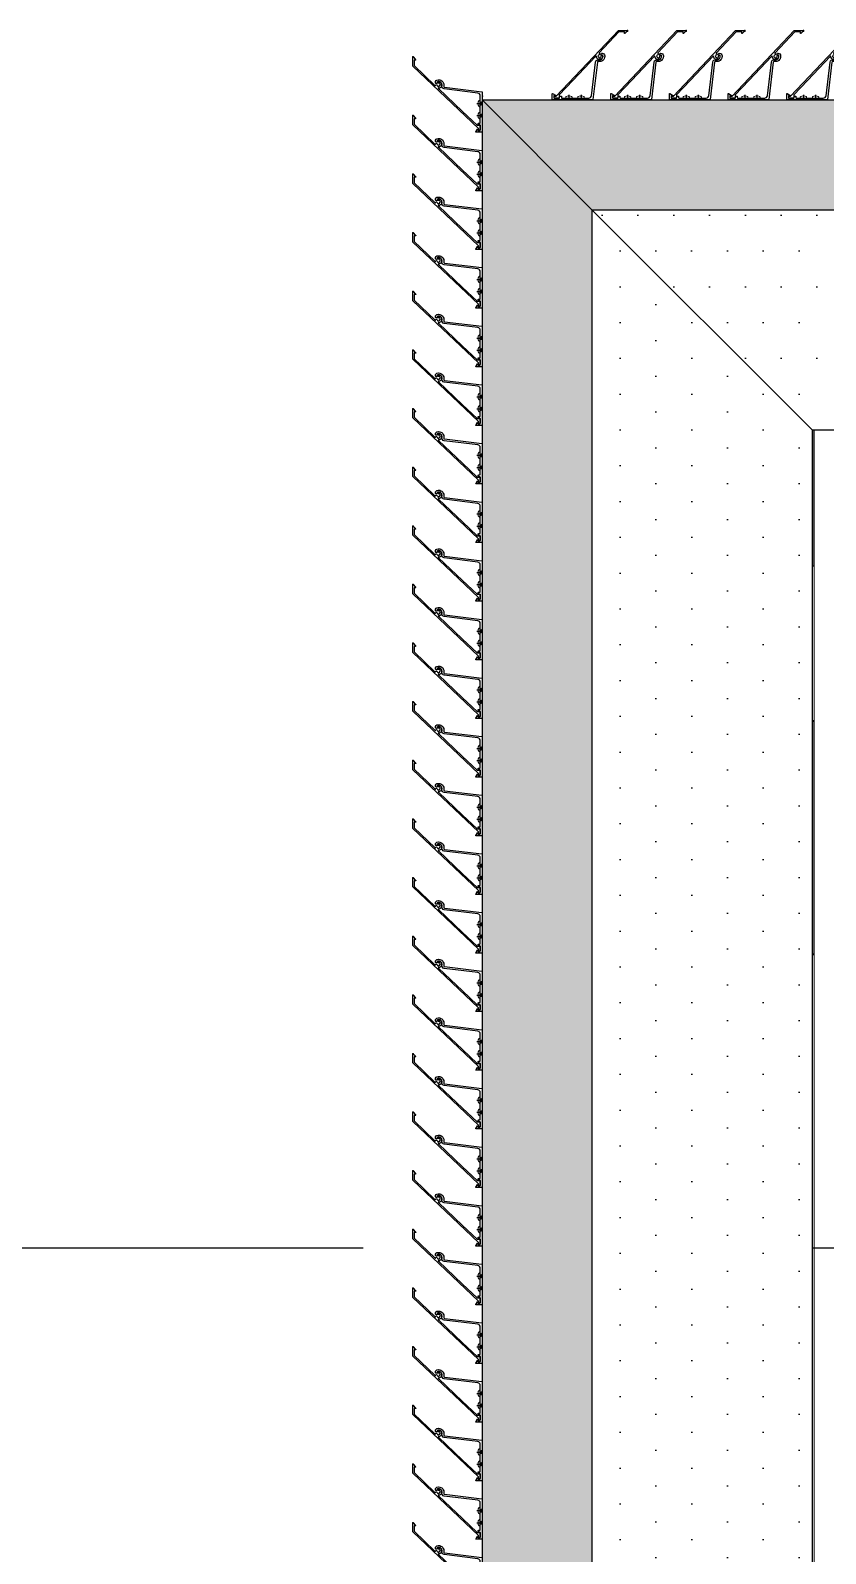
# Model space of a CAD drawing. Header units: millimetres. Extents: x 652937 to 1670132, y 1473552 to 2851037.
# Drawn here: x 695624 to 696505, y 1492314 to 1494003 of the extents above; entities that cross this region are included whole.
import ezdxf
from ezdxf.enums import TextEntityAlignment as Align

# ---------------------------------------------------------------- set-up
doc = ezdxf.new("R2010")
doc.units = ezdxf.units.MM
doc.set_wipeout_variables(frame=1)
for name, pattern in [('CENTER', [50.8, 31.75, -6.35, 6.35, -6.35]), ('HIDDEN', [0.375, 0.25, -0.125]), ('TA_GL_005.00000', [13.75, 5, -1.25, 1.25, -1.25, 5]), ('XKITLINE00', [0]), ('XKITLINE02', [4, 2, -2])]:
    doc.linetypes.add(name, pattern=pattern)
for name, color, linetype in [('000 - 0_SYM_DWG_GRID-BUBBLE_MAIN_COLOR_1', 7, 'Continuous'), ('000 - 0_SYM_DWG_GRIDLINE_MAIN_COLOR_251', 7, 'Continuous'), ('000 - CONCRETE_COL_HATCH_', 7, 'Continuous'), ('000 - CONCRETE_COL_MAIN_COLOR_1', 7, 'Continuous'), ('000 - CONCRETE_COL_WIPEOUT_', 7, 'Continuous'), ('000 - STRUCTURE_STEEL_ACCESORIES_SUB_COLOR_3', 7, 'Continuous'), ('010 - ASPG_ACCESSORIES_CUT_COLOR_1', 7, 'Continuous'), ('010 - ASPG_ACCESSORIES_HATCH_', 7, 'Continuous'), ('010 - ASPG_ACCESSORIES_MAIN_COLOR_1', 7, 'Continuous'), ('010 - ASPG_ACCESSORIES_SUB_COLOR_1', 7, 'Continuous'), ('010 - ASPG_EXTR_MAIN_COLOR_2', 7, 'Continuous'), ('010 - ASPG_FASTERN_HIDDEN_', 7, 'Continuous'), ('010 - ASPG_FASTERN_MAIN_COLOR_1', 7, 'Continuous'), ('010 - ASPG_FASTERN_SUB_COLOR_2', 7, 'Continuous'), ('010 - ASPG_FLASHING_HATCH_', 7, 'Continuous'), ('010 - ASPG_FLASHING_MAIN_COLOR_2', 7, 'Continuous'), ('010 - ASPG_FLASHING_MAIN_COLOR_4', 7, 'Continuous'), ('010 - ASPG_FLASHING_WIPEOUT_', 7, 'Continuous'), ('010 - ASPG_FLASING_WIPEOUT_', 7, 'Continuous'), ('010 - ASPG_FRAMING_CUT_COLOR_4', 7, 'Continuous'), ('010 - ASPG_FRAMING_HATCH_', 7, 'Continuous'), ('010 - ASPG_FRAMING_MAIN_COLOR_2', 7, 'Continuous'), ('010 - ASPG_FRAMING_SUB_COLOR_2', 7, 'Continuous'), ('010 - ASPG_FRAMING_WIPEOUT_', 7, 'Continuous'), ('BOLT & SCREW', 7, 'Continuous'), ('Center Line', 7, 'CENTER'), ('tube-stopper', 7, 'Continuous')]:
    doc.layers.add(name, color=color, linetype=linetype)
for name, color, linetype, plot in [('000 - STRUCTURE_STEEL_ACCESORIES_DEF_SUB', 7, 'Continuous', False), ('010 - ASPG_ACCESSORIES_DEF_SUB', 7, 'Continuous', False), ('010 - ASPG_EXTR_DEF_SUB', 7, 'Continuous', False)]:
    doc.layers.add(name, color=color, linetype=linetype, plot=plot)
for name, color, linetype, lineweight in [('12-GRID', 7, 'CENTER', 13), ('A-230-M_FLOOR', 7, 'Continuous', 25), ('A-WALL', 7, 'Continuous', 25), ('Bolt', 7, 'Continuous', 0), ('Part', 7, 'Continuous', 0), ('S-230-A-FLOOR', 7, 'Continuous', 9), ('SCREW', 7, 'Continuous', 5)]:
    doc.layers.add(name, color=color, linetype=linetype, lineweight=lineweight)
doc.styles.add('Arial', font='arial.ttf')
doc.styles.add('TA', font='', dxfattribs={"height": 4.5})
doc.styles.get('TA').set_extended_font_data('Cordia New')
pattern_1 = [(0, (0, 0), (3.96875, 7.9375), [0, -7.9375])]
pattern_2 = [(0, (0, 0), (19.84375, 39.6875), [0, -39.6875])]

# ---------------------------------------------------------------- blocks, each defined once
blk = doc.blocks.new('opening')
at = {"layer": 'A-230-M_FLOOR', "color": 7, "linetype": 'HIDDEN', "ltscale": 30}
blk.add_line((6.9598, 1.6996), (23.2147, 13.7349), dxfattribs=at)
blk = doc.blocks.new('3')
at = {"layer": 'Bolt', "color": 7, "linetype": 'XKITLINE00', "lineweight": 0}
for p, q in [((-113.2067, 63.1652), (-113.1601, 63.1652)), ((-113.2067, 63.1652), (-113.1601, 63.1652)), ((-113.1367, 63.2352), (-113.1367, 63.1886)), ((-113.1367, 63.2352), (-113.1367, 63.1886)), ((-113.0667, 63.1652), (-113.1133, 63.1652)), ((-113.0667, 63.1652), (-113.1133, 63.1652)), ((-112.9067, 63.1652), (-112.8601, 63.1652)), ((-112.9067, 63.1652), (-112.8601, 63.1652)), ((-112.8367, 63.2352), (-112.8367, 63.1886)), ((-112.8367, 63.2352), (-112.8367, 63.1886)), ((-112.7667, 63.1652), (-112.8133, 63.1652)), ((-112.7667, 63.1652), (-112.8133, 63.1652)), ((-113.1367, 63.0952), (-113.1367, 63.1418)), ((-113.1367, 63.0952), (-113.1367, 63.1418)), ((-112.8367, 63.0952), (-112.8367, 63.1418)), ((-112.8367, 63.0952), (-112.8367, 63.1418)), ((-113.3867, 62.6922), (-113.3867, 62.6456)), ((-112.5867, 62.6922), (-112.5867, 62.6456)), ((-113.4567, 62.6222), (-113.4101, 62.6222)), ((-113.3867, 62.5522), (-113.3867, 62.5988)), ((-113.3167, 62.6222), (-113.3633, 62.6222)), ((-112.6567, 62.6222), (-112.6101, 62.6222)), ((-112.5867, 62.5522), (-112.5867, 62.5988)), ((-112.5167, 62.6222), (-112.5633, 62.6222))]:
    blk.add_line(p, q, dxfattribs=at)
at = {"layer": 'Bolt', "color": 7, "linetype": 'XKITLINE02', "lineweight": 0}
for p, q in [((-113.0017, 62.7197), (-113.0267, 62.7197)), ((-112.9717, 62.6572), (-113.0017, 62.6572)), ((-112.9321, 62.6222), (-113.1467, 62.6222)), ((-112.9717, 62.5872), (-113.0017, 62.5872)), ((-113.0017, 62.5247), (-113.0267, 62.5247))]:
    blk.add_line(p, q, dxfattribs=at)
at = {"layer": 'Part', "color": 7, "linetype": 'HIDDEN', "lineweight": 0, "ltscale": 5}
for p, q in [((-111.6117, 63.4523), (-124.6663, 63.4531)), ((-111.6117, 62.9073), (-124.6663, 62.9081))]:
    blk.add_line(p, q, dxfattribs=at)
at = {"layer": 'Part', "color": 7, "linetype": 'XKITLINE02', "lineweight": 0}
for p, q in [((-113.0017, 63.4652), (-113.0017, 62.8972)), ((-113.0017, 62.8972), (-113.0017, 63.4652)), ((-112.9717, 63.4652), (-112.9717, 62.8972)), ((-112.9717, 62.8972), (-112.9717, 63.4652)), ((-113.0017, 63.0152), (-112.9717, 63.0152)), ((-113.0017, 62.7722), (-113.0017, 62.4722))]:
    blk.add_line(p, q, dxfattribs=at)
at = {"layer": 'Part', "color": 7, "lineweight": 0}
for p, q in [((-113.6367, 62.9972), (-113.5367, 62.8972)), ((-112.4367, 62.8972), (-112.3367, 62.9972)), ((-113.0267, 62.7722), (-113.0267, 62.4722)), ((-113.5367, 62.3472), (-113.6367, 62.2472)), ((-112.3367, 62.2472), (-112.4367, 62.3472))]:
    blk.add_line(p, q, dxfattribs=at)
for points in [[(-124.6663, 62.8681), (-111.6117, 62.8673), (-111.6117, 63.4923), (-124.6663, 63.4931)], [(-112.4367, 62.8972), (-113.5367, 62.8972), (-113.5367, 62.3472), (-112.4367, 62.3472)], [(-113.2367, 62.4122), (-113.0017, 62.4122), (-113.0017, 62.8322), (-113.2367, 62.8322), (-113.2367, 62.8722), (-112.7367, 62.8722), (-112.7367, 62.8322), (-112.9717, 62.8322), (-112.9717, 62.4122), (-112.7367, 62.4122), (-112.7367, 62.3722), (-113.2367, 62.3722)]]:
    blk.add_lwpolyline(points, close=True, dxfattribs=at)
at = {"layer": 'Part', "color": 7, "linetype": 'XKITLINE02', "lineweight": 0}
blk.add_lwpolyline([(-112.7367, 62.8972), (-112.7367, 63.4652), (-113.2367, 63.4652), (-113.2367, 62.8972)], dxfattribs=at)
at = {"layer": 'Part', "color": 7, "lineweight": 0}
for points in [[(-113.2367, 62.9972), (-113.6367, 62.9972), (-113.6367, 62.2472), (-112.3367, 62.2472), (-112.3367, 62.9972), (-112.7367, 62.9972)], [(-113.0017, 62.4722), (-113.3017, 62.4722), (-113.3017, 62.7722), (-113.0017, 62.7722)]]:
    blk.add_lwpolyline(points, dxfattribs=at)
at = {"layer": 'Part', "color": 7, "linetype": 'HIDDEN', "lineweight": 0}
blk.add_lwpolyline([(-112.7367, 62.9972), (-113.2367, 62.9972)], dxfattribs=at)
blk = doc.blocks.new('*U9153')
at = {"layer": '000 - 0_SYM_DWG_GRIDLINE_MAIN_COLOR_251', "color": 7, "linetype": 'ByBlock', "ltscale": 5}
blk.add_line((30, 0), (-526.696, 0), dxfattribs=at)
at = {"layer": '000 - 0_SYM_DWG_GRIDLINE_MAIN_COLOR_251', "color": 7}
blk.add_point((0, 0), dxfattribs=at)
at = {"color": 7, "style": 'TA', "flags": 1}
blk.add_attdef('LOCATION', (6, -6), '', height=4.5, rotation=270, dxfattribs=at)
at = {"layer": '000 - 0_SYM_DWG_GRID-BUBBLE_MAIN_COLOR_1', "color": 7, "style": 'Arial'}
blk.add_attdef('GRID-HEAD', text='', height=4, rotation=270, dxfattribs=at).set_placement((98.128, 0), align=Align.MIDDLE_CENTER)
blk = doc.blocks.new('W-1-PP18-ST_ENT3_REV02_20260413-040446_PP18_ENT_3_Y_DIMS')
at = {"layer": '000 - 0_SYM_DWG_GRIDLINE_MAIN_COLOR_251', "color": 7, "linetype": 'TA_GL_005.00000', "xscale": 50.00000000000004, "yscale": 50.00000000000004, "zscale": 50.00000000000004, "rotation": 180}
blk.add_blockref('*U9153', (-4084.8, 0), dxfattribs=at)
blk = doc.blocks.new('*U8330')
at = {"color": 7}
blk.add_wipeout([(125, 200), (125, -200), (-125, -200), (-125, 200)], dxfattribs=at).dxf.layer = '000 - CONCRETE_COL_WIPEOUT_'
at = {"layer": '000 - CONCRETE_COL_HATCH_'}
h = blk.add_hatch(dxfattribs=at)
h.set_pattern_fill('AR-CONC', scale=0.05, style=0)
h.paths.add_polyline_path([(-125, -200), (-125, 200), (125, 200), (125, -200)])
at = {"layer": '000 - CONCRETE_COL_MAIN_COLOR_1', "color": 7}
blk.add_lwpolyline([(-125, -200), (-125, 200), (125, 200), (125, -200), (-125, -200)], close=True, dxfattribs=at)
blk = doc.blocks.new('W-1-PP18-ST_ENT3_REV02_20260413-050421_PP18_ENT3_MAIN_PLAN')
at = {"layer": 'A-WALL', "color": 7, "linetype": 'HIDDEN', "lineweight": 13, "ltscale": 8}
blk.add_lwpolyline([(-4084.5, -1906), (-4085, 755.8)], dxfattribs=at)
at = {"layer": 'A-WALL', "color": 7, "lineweight": 13}
blk.add_lwpolyline([(-3834.8, 755.8), (-3834.5, -1906.2)], dxfattribs=at)
at = {"layer": 'S-230-A-FLOOR', "color": 7}
blk.add_lwpolyline([(-4085, 755.8), (-4085, 1155.8), (-3835, 1155.8), (-3835, 755.8)], close=True, dxfattribs=at)
at = {"color": 7}
blk.add_blockref('W-1-PP18-ST_ENT3_REV02_20260413-040446_PP18_ENT_3_Y_DIMS', (0, 0), dxfattribs=at)
for name, p, xscale, yscale, zscale, rotation in [('3', (8614.4, 23052.3), 200.000000000001, 200.000000000001, 200.000000000001, 90), ('opening', (9903.2, -22408.6), 1000, 1000, 1000, 90.00830806532032)]:
    blk.add_blockref(name, p, dxfattribs=dict(at, xscale=xscale, yscale=yscale, zscale=zscale, rotation=rotation))
blk.add_blockref('*U8330', (-3960, 955.8), dxfattribs=at)
blk = doc.blocks.new('*U9351')
at = {"layer": '12-GRID', "color": 7, "linetype": 'CENTER'}
for p, q in [((0, -6.2), (0, 2.2)), ((-4.2, -2), (4.2, -2))]:
    blk.add_line(p, q, dxfattribs=at)
at = {"layer": 'BOLT & SCREW', "color": 7}
for p, q in [((-0.6, -1.8), (-1.8, -1.6)), ((-0.6, -2.2), (-1.8, -2.4)), ((-0.5, -1.8), (-0.9, -1.6)), ((-0.5, -2.2), (-0.9, -2.4)), ((-0.2, -1.4), (-0.4, -0.2)), ((-0.2, -1.5), (-0.4, -1.1)), ((-0.2, -2.5), (-0.4, -2.9)), ((-0.2, -2.6), (-0.4, -3.8)), ((0.2, -1.4), (0.4, -0.2)), ((0.2, -1.5), (0.4, -1.1)), ((0.4, -2.9), (0.2, -2.5)), ((0.2, -2.6), (0.4, -3.8)), ((0.5, -1.8), (0.9, -1.6)), ((0.5, -2.2), (0.9, -2.4)), ((0.6, -1.8), (1.8, -1.6)), ((0.6, -2.2), (1.8, -2.4))]:
    blk.add_line(p, q, dxfattribs=at)
for points in [[(-1.8, -1.6), (-0.9, -1.6, 0.414214), (-0.4, -1.1), (-0.4, -0.2), (0.4, -0.2), (0.4, -1.1, 0.414214), (0.9, -1.6), (1.8, -1.6), (1.8, -2.4), (0.9, -2.4, 0.414214), (0.4, -2.9), (0.4, -3.8), (-0.4, -3.8), (-0.4, -2.9, 0.414214), (-0.9, -2.4), (-1.8, -2.4)], [(0.2, -2.5, -0.414214), (0.5, -2.2), (0.6, -2.2), (0.6, -1.8), (0.5, -1.8, -0.414214), (0.2, -1.5), (0.2, -1.4), (-0.2, -1.4), (-0.2, -1.5, -0.414214), (-0.5, -1.8), (-0.6, -1.8), (-0.6, -2.2), (-0.5, -2.2, -0.414214), (-0.2, -2.5), (-0.2, -2.6), (0.2, -2.6)]]:
    blk.add_lwpolyline(points, format="xyb", close=True, dxfattribs=at)
blk.add_circle((0, -2), 3.5, dxfattribs=at)
blk = doc.blocks.new('000_ASPG_TYP_FILES_20260218-010703_FRAME_EXTR_')
at = {"layer": '010 - ASPG_FRAMING_HATCH_'}
h = blk.add_hatch(dxfattribs=at)
h.set_pattern_fill('ANSI32', scale=0.1, angle=180)
edge = h.paths.add_edge_path()
edge.add_line((2, 16), (2, 2))
edge.add_line((2, 2), (39.7, 2))
edge.add_arc((39.7, 1.7), 0.3, 0, 90, ccw=False)
edge.add_line((40, 1.7), (40, 0.3))
edge.add_arc((39.7, 0.3), 0.3, -90, 0, ccw=False)
edge.add_line((39.7, 0), (0.3, 0))
edge.add_arc((0.3, 0.3), 0.3, 180, 270, ccw=False)
edge.add_line((0, 0.3), (0, 17.7))
edge.add_arc((0.3, 17.7), 0.3, 90, 180, ccw=False)
edge.add_line((0.3, 18), (22.6, 18))
edge.add_arc((22.6, 18.5), 0.5, 270, 380.2095)
edge.add_arc((26.2, 19.8), 3.35, 182.0638, 200.2095, ccw=False)
edge.add_arc((23.6, 19.7), 0.76, 2.0638, 182.0638, ccw=False)
edge.add_arc((26.2, 19.8), 1.83, 182.0638, 447.9362)
edge.add_arc((26.3, 22.4), 0.76, 87.9362, 267.9362, ccw=False)
edge.add_arc((26.2, 19.8), 3.35, 69.7905, 87.9362, ccw=False)
edge.add_arc((27.5, 23.4), 0.5, 249.7905, 360)
edge.add_line((28, 23.4), (28, 26.7))
edge.add_line((28, 26.7), (28.5, 27.2))
edge.add_line((28.5, 27.2), (28, 27.7))
edge.add_line((28, 27.7), (28, 38.6))
edge.add_line((28, 38.6), (28.5, 39.1))
edge.add_line((28.5, 39.1), (28, 39.6))
edge.add_line((28, 39.6), (28, 42.9))
edge.add_arc((27.5, 42.9), 0.5, 0, 110.2095)
edge.add_arc((26.2, 46.5), 3.35, 272.0638, 290.2095, ccw=False)
edge.add_arc((26.3, 43.9), 0.76, 92.0638, 272.0638, ccw=False)
edge.add_arc((26.2, 46.5), 1.83, 272.0638, 537.9362)
edge.add_arc((23.6, 46.6), 0.76, 177.9362, 357.9362, ccw=False)
edge.add_arc((26.2, 46.5), 3.35, 159.7905, 177.9362, ccw=False)
edge.add_arc((22.6, 47.8), 0.5, 339.7905, 450)
edge.add_line((22.6, 48.3), (0.3, 48.3))
edge.add_arc((0.3, 48.6), 0.3, 180, 270, ccw=False)
edge.add_line((0, 48.6), (0, 60))
edge.add_arc((0.3, 60), 0.3, 90, 180, ccw=False)
edge.add_line((0.3, 60.3), (5, 60.3))
edge.add_line((5, 60.3), (5, 65))
edge.add_arc((5.3, 65), 0.3, 90, 180, ccw=False)
edge.add_line((5.3, 65.3), (30, 65.3))
edge.add_line((30, 65.3), (30, 63.6))
edge.add_arc((29.7, 63.6), 0.3, -90, 0, ccw=False)
edge.add_line((29.7, 63.3), (7.3, 63.3))
edge.add_arc((7.3, 63), 0.3, 90, 180)
edge.add_line((7, 63), (7, 58.3))
edge.add_line((7, 58.3), (2.3, 58.3))
edge.add_arc((2.3, 58), 0.3, 90, 180)
edge.add_line((2, 58), (2, 50.6))
edge.add_arc((2.3, 50.6), 0.3, 180, 270)
edge.add_line((2.3, 50.3), (29.7, 50.3))
edge.add_arc((29.7, 50), 0.3, 0, 90, ccw=False)
edge.add_line((30, 50), (30, 26.7))
edge.add_line((30, 26.7), (30, 16.3))
edge.add_arc((29.7, 16.3), 0.3, -90, 0, ccw=False)
edge.add_line((29.7, 16), (2, 16))
at = {"layer": '010 - ASPG_FRAMING_CUT_COLOR_4', "color": 7}
blk.add_lwpolyline([(2, 16), (2, 2), (39.7, 2, -0.414214), (40, 1.7), (40, 0.3, -0.414214), (39.7, 0), (0.3, 0, -0.414214), (0, 0.3), (0, 17.7, -0.414214), (0.3, 18), (22.6, 18, 0.52173), (23, 18.7, -0.079342), (22.8, 19.7, -1), (24.3, 19.8, 2.296346), (26.2, 21.7, -1), (26.3, 23.2, -0.079342), (27.3, 23, 0.52173), (28, 23.4), (28, 26.7), (28.5, 27.2), (28, 27.7), (28, 38.6), (28.5, 39.1), (28, 39.6), (28, 42.9, 0.52173), (27.3, 43.3, -0.079342), (26.3, 43.1, -1), (26.2, 44.6, 2.296346), (24.3, 46.5, -1), (22.8, 46.6, -0.079342), (23, 47.6, 0.52173), (22.6, 48.3), (0.3, 48.3, -0.414214), (0, 48.6), (0, 60, -0.414214), (0.3, 60.3), (5, 60.3), (5, 65, -0.414214), (5.3, 65.3), (30, 65.3), (30, 63.6, -0.414214), (29.7, 63.3), (7.3, 63.3, 0.414214), (7, 63), (7, 58.3), (2.3, 58.3, 0.414214), (2, 58), (2, 50.6, 0.414214), (2.3, 50.3), (29.7, 50.3, -0.414214), (30, 50), (30, 26.7), (30, 16.3, -0.414214), (29.7, 16)], format="xyb", close=True, dxfattribs=at)
at = {"color": 7}
for p in [(26.2, 48.5), (26.2, 21.8)]:
    blk.add_blockref('*U9351', p, dxfattribs=at)
blk = doc.blocks.new('PZG35-9D5')
at = {"layer": 'Center Line', "color": 7}
blk.add_line((0, 3.7), (0, -10.5), dxfattribs=at)
at = {"layer": 'SCREW', "color": 7}
for p, q in [((-1.4, 0), (-1.4, -1.1)), ((1.4, 0), (1.4, -0.6)), ((-1.9, -1.4), (1.9, -0.9)), ((-1.9, -1.4), (-1.4, -1.1)), ((-1.9, -1.4), (-1.4, -1.7)), ((-1.9, -2.7), (1.9, -2.2)), ((-1.9, -2.7), (-1.4, -2.4)), ((-1.9, -2.7), (-1.4, -3)), ((-1.9, -4), (-1.4, -3.7)), ((-1.9, -4), (-1, -3.9)), ((-1.9, -4), (-1.4, -4.3)), ((-1.4, -1.1), (1.4, -0.6)), ((-1.4, -1.7), (1.4, -1.2)), ((-1.4, -1.7), (-1.4, -2.4)), ((-1.4, -2.4), (1.4, -1.9)), ((-1.4, -3), (1.4, -2.5)), ((-1.4, -3), (-1.4, -3.7)), ((-1.4, -3.7), (-0.8, -3.6)), ((-1.4, -4.3), (-1.4, -8.1)), ((-1.4, -4.3), (-1.2, -4.3)), ((0, -9.5), (-1.4, -8.1)), ((0, -9.5), (1.4, -8.1)), ((0.6, -3.3), (1.4, -3.2)), ((0.7, -3.7), (1.9, -3.5)), ((0.7, -3.9), (1.4, -3.8)), ((0.7, -4.6), (1.4, -4.5)), ((0.7, -5), (1.9, -4.8)), ((0.7, -5.2), (1.4, -5.1)), ((1.9, -0.9), (1.4, -0.6)), ((1.9, -0.9), (1.4, -1.2)), ((1.4, -1.2), (1.4, -1.9)), ((1.9, -2.2), (1.4, -1.9)), ((1.9, -2.2), (1.4, -2.5)), ((1.4, -2.5), (1.4, -3.2)), ((1.9, -3.5), (1.4, -3.2)), ((1.9, -3.5), (1.4, -3.8)), ((1.4, -3.8), (1.4, -4.5)), ((1.9, -4.8), (1.4, -4.5)), ((1.9, -4.8), (1.4, -5.1)), ((1.4, -5.1), (1.4, -8.1))]:
    blk.add_line(p, q, dxfattribs=at)
blk.add_lwpolyline([(0, -9.5), (0.7, -5.2), (0.7, -3.6, 0.417657), (0.4, -3.3, 0.108102), (-0.8, -3.6), (-1.4, -4.7)], format="xyb", dxfattribs=at)
blk = doc.blocks.new('*U9352')
at = {"layer": 'SCREW', "color": 7}
blk.add_lwpolyline([(3, 1.8, 0.09906), (0.8, 2.5), (0.8, 2.3), (-0.8, 2.3), (-0.8, 2.5, 0.09906), (-3, 1.8, 0.266588), (-3.5, 1), (-3.5, 0.2, 0.414214), (-3.3, 0), (3.3, 0, 0.414214), (3.5, 0.2), (3.5, 1, 0.266588)], format="xyb", close=True, dxfattribs=at)
blk.add_blockref('PZG35-9D5', (0, 0), dxfattribs=at)
blk = doc.blocks.new('*U9355')
at = {"color": 7}
blk.add_point((0, 0), dxfattribs=at)
at = {"layer": '010 - ASPG_ACCESSORIES_MAIN_COLOR_1', "color": 7}
blk.add_lwpolyline([(-39.7, -0.6, 0.414214), (-40, -0.9), (-40, -7.4, 0.57735), (-39.7, -7.6), (-36.6, -5.8, 0.767327), (-36.8, -5.3), (-37.9, -5.3, -0.414214), (-38.2, -5), (-38.2, -2.8, -0.414214), (-38, -2.6), (-32.2, -2.6, -0.388879), (-32, -2.8), (-31.8, -4.3, 0.388879), (-31.3, -4.8), (-30.3, -4.8, 0.414214), (-30, -4.5), (-30, -2.9, -0.414214), (-29.7, -2.6), (0.4, -2.6, -0.378969), (3.4, -5.2), (8, -42.5, 0.446593), (11.6, -45.1, -0.489802), (16.1, -48.7), (16.1, -49.4, -0.18248), (15.8, -50, -0.267949), (15.3, -50.2, 1.122115), (15.1, -52.3, 0.405004), (18.1, -49.4), (18.1, -48.7, 0.489805), (11.2, -43.1, -0.446597), (9.9, -42.3), (4.9, -0.8, 0.364176), (4.6, -0.6)], format="xyb", close=True, dxfattribs=at)
at = {"layer": '010 - ASPG_EXTR_DEF_SUB', "color": 7}
for p in [(-40, -0.5), (43.4, -76.9), (43.4, -77.5)]:
    blk.add_point(p, dxfattribs=at)
at = {"layer": '010 - ASPG_EXTR_MAIN_COLOR_2', "color": 7}
blk.add_lwpolyline([(11.4, -48.2), (11.5, -47.4), (12.2, -47.6), (12.3, -46.8, -0.535538), (14.2, -49.2, 0.991572), (15.7, -49.6, 1.157025), (8.8, -48.8, -0.688558), (8.3, -49), (-17.1, -22.2), (-32.3, -6.1), (-32.3, -2.9, 0.414312), (-32.6, -2.6), (-37.5, -2.6, 0.414116), (-37.8, -2.9), (-37.8, -4.3, 0.414214), (-37.5, -4.6), (-36, -4.6, -0.205895), (-35.8, -4.7), (33.2, -77.5), (43.1, -77.5, 0.668179), (43.4, -77), (40.5, -74.2, 0.668179), (40, -74.4), (40, -76), (33.9, -76), (11.9, -52.8, -0.558354), (12.1, -52, 0.766275), (12, -50.4, -0.438583), (10.7, -48.1)], format="xyb", close=True, dxfattribs=at)
at = {"layer": 'SCREW', "color": 7, "rotation": 180}
for p in [(-21.6, -2.5), (-8.2, -2.5)]:
    blk.add_blockref('*U9352', p, dxfattribs=at)
blk = doc.blocks.new('*U6701')
at = {"color": 7}
blk.add_wipeout([(1550, 4), (60, 4), (60, 69.3), (1550, 69.3)], dxfattribs=at).dxf.layer = '010 - ASPG_FRAMING_WIPEOUT_'
at = {"layer": '010 - ASPG_FRAMING_MAIN_COLOR_2', "color": 7}
blk.add_lwpolyline([(1520, 69.3), (90, 69.3), (90, 6), (1520, 6)], close=True, dxfattribs=at)
at = {"layer": '010 - ASPG_FRAMING_SUB_COLOR_2', "color": 7}
for points in [[(1550, 4), (60, 4), (60, 69.3), (1550, 69.3)], [(60, 2), (60, 4), (1550, 4), (1550, 2)]]:
    blk.add_lwpolyline(points, close=True, dxfattribs=at)
at = {"color": 7, "rotation": 180}
for p in [(1250, 69.3), (1315, 69.3), (1380, 69.3), (1445, 69.3), (1510, 69.3)]:
    blk.add_blockref('*U9355', p, dxfattribs=at)
at = {"color": 7, "xscale": -1}
blk.add_blockref('000_ASPG_TYP_FILES_20260218-010703_FRAME_EXTR_', (1550, 4), dxfattribs=at)
blk = doc.blocks.new('*U8777')
at = {"color": 7}
blk.add_wipeout([(1720.3, 4), (60, 4), (60, 69.3), (1720.3, 69.3)], dxfattribs=at).dxf.layer = '010 - ASPG_FRAMING_WIPEOUT_'
at = {"layer": '010 - ASPG_FRAMING_MAIN_COLOR_2', "color": 7}
blk.add_lwpolyline([(1690.3, 69.3), (90, 69.3), (90, 6), (1690.3, 6)], close=True, dxfattribs=at)
at = {"layer": '010 - ASPG_FRAMING_SUB_COLOR_2', "color": 7}
for points in [[(1720.3, 4), (60, 4), (60, 69.3), (1720.3, 69.3)], [(60, 2), (60, 4), (1720.3, 4), (1720.3, 2)]]:
    blk.add_lwpolyline(points, close=True, dxfattribs=at)
at = {"color": 7, "xscale": -1, "rotation": 180}
for p in [(100, 69.3), (165, 69.3), (230, 69.3), (295, 69.3), (360, 69.3), (425, 69.3), (490, 69.3), (555, 69.3), (620, 69.3), (685, 69.3), (750, 69.3), (815, 69.3), (880, 69.3), (945, 69.3), (1010, 69.3), (1075, 69.3), (1140, 69.3), (1205, 69.3), (1270, 69.3), (1335, 69.3), (1400, 69.3), (1465, 69.3), (1530, 69.3), (1595, 69.3), (1660, 69.3), (1725, 69.3)]:
    blk.add_blockref('*U9355', p, dxfattribs=at)
at = {"color": 7, "xscale": -1}
blk.add_blockref('000_ASPG_TYP_FILES_20260218-010703_FRAME_EXTR_', (1720.3, 4), dxfattribs=at)
blk = doc.blocks.new('W-1-PP18-ST_ENT3_REV02_20260413-054934_PP18_ENT3_ASPG_MAIN_PL')
at = {"color": 7, "xscale": -1}
blk.add_blockref('*U6701', (-2575, 1203), dxfattribs=at)
at = {"color": 7, "rotation": 90}
blk.add_blockref('*U8777', (-4133, -448), dxfattribs=at)
blk = doc.blocks.new('010 - ASPG_ACCESSORIES_SLICON_SEALANT_CUT-VIEW')
at = {"layer": '010 - ASPG_ACCESSORIES_HATCH_'}
h = blk.add_hatch(dxfattribs=at)
h.set_pattern_fill('HONEY', scale=0.238199)
h.set_pattern_definition([(360, (-201291.0811, 911815.7646), (1.1344238721, 0.65495992507), [0.7562825814, -1.5125651628]), (120, (-201291.0811, 911815.7646), (-1.1344238696, 0.65495992936), [0.7562825814, -1.5125651628]), (60, (-201291.0811, 911815.7646), (2.5e-09, 1.30991985442), [-1.5125651628, 0.7562825814])])
edge = h.paths.add_edge_path()
edge.add_ellipse((-9.8, -5), major_axis=(0, -5), ratio=0.644482, start_angle=0, end_angle=360)
h = blk.add_hatch(dxfattribs=at)
h.set_pattern_fill('ANSI37', scale=0.595498)
h.set_pattern_definition([(45, (-201311.081, 911815.515), (-1.3369313545, 1.3369313545), []), (135, (-201311.081, 911815.515), (-1.3369313545, -1.3369313545), [])])
edge = h.paths.add_edge_path()
edge.add_ellipse((-9.5, -5), major_axis=(0, -5), ratio=0.644482, start_angle=0, end_angle=180)
edge.add_line((-9.5, 0), (0, 0))
edge.add_arc((9.9, -5), 11.1, 513.2037, 566.7963)
edge.add_line((0, -10), (-9.5, -10))
at = {"layer": '010 - ASPG_ACCESSORIES_CUT_COLOR_1', "color": 7}
blk.add_ellipse((-9.8, -5), major_axis=(0, -5), ratio=0.644482, dxfattribs=at)
at = {"layer": '010 - ASPG_ACCESSORIES_DEF_SUB', "color": 7, "transparency": 33554457}
blk.add_lwpolyline([(0, -10), (-13, -10), (-13, 0), (0, 0)], close=True, dxfattribs=at)
at = {"layer": '010 - ASPG_FRAMING_SUB_COLOR_2', "color": 7}
blk.add_lwpolyline([(-9.8, -10), (0, -10, -0.238199), (0, 0), (-9.8, 0)], format="xyb", dxfattribs=at)
blk = doc.blocks.new('*U8431')
at = {"layer": '12-GRID', "color": 7, "linetype": 'CENTER'}
blk.add_line((0, 6.1), (0, -18.2), dxfattribs=at)
at = {"layer": 'BOLT & SCREW', "color": 7}
for p, q in [((-5.5, 0.5), (-5.5, 0)), ((5.5, 0), (-5.5, 0)), ((-5.2, 0.9), (-4.2, 1.2)), ((5.2, 0.9), (-5.2, 0.9)), ((-4.2, 5), (-4.2, 1.2)), ((4.2, 1.2), (-4.2, 1.2)), ((3.1, 5.5), (-3.1, 5.5)), ((-2.6, 0.9), (-2.1, 1.2)), ((-2.1, 5), (-2.1, 1.2)), ((-2.1, -1.5), (-2.1, 0)), ((2.1, 5), (2.1, 1.2)), ((2.4, 0.9), (2.1, 1.2)), ((2.1, -1), (2.1, 0)), ((4.2, 5), (4.2, 1.2)), ((5.2, 0.9), (4.2, 1.2)), ((5.5, 0.5), (5.5, 0)), ((-2.7, -1.9), (2.7, -1.4)), ((-2.7, -1.9), (-2.1, -1.5)), ((-2.7, -1.9), (-2.1, -2.3)), ((-2.7, -3.7), (2.7, -3.2)), ((-2.7, -3.7), (-2.1, -3.3)), ((-2.7, -3.7), (-2.1, -4.1)), ((-2.7, -5.5), (2.7, -5)), ((-2.7, -5.5), (2.7, -5)), ((-2.7, -5.5), (-2.1, -5.1)), ((-2.7, -5.5), (-2.1, -5.1)), ((-2.7, -5.5), (-2.1, -5.9)), ((-2.7, -5.5), (-2.1, -5.9)), ((-2.7, -7.3), (2.7, -6.8)), ((-2.7, -7.3), (-2.1, -6.9)), ((-2.7, -7.3), (-2.1, -7.7)), ((-2.7, -9.1), (-2.1, -8.7)), ((-2.7, -9.1), (-1.6, -9)), ((-2.7, -9.1), (-2.1, -9.5)), ((-2.7, -10.9), (-2.1, -10.5)), ((-2.7, -10.9), (-1.8, -10.8)), ((-2.7, -10.9), (-2.1, -11.3)), ((-2.1, -1.5), (2.1, -1)), ((-2.1, -2.3), (2.1, -1.8)), ((-2.1, -3.3), (-2.1, -2.3)), ((-2.1, -3.3), (2.1, -2.8)), ((-2.1, -4.1), (2.1, -3.6)), ((-2.1, -5.1), (-2.1, -4.1)), ((-2.1, -5.1), (2.1, -4.6)), ((-2.1, -5.1), (2.1, -4.6)), ((-2.1, -5.9), (2.1, -5.4)), ((-2.1, -5.9), (2.1, -5.4)), ((-2.1, -6.9), (-2.1, -5.9)), ((-2.1, -6.9), (-2.1, -5.9)), ((-2.1, -6.9), (2.1, -6.4)), ((-2.1, -7.7), (2.1, -7.2)), ((-2.1, -8.7), (-2.1, -7.7)), ((-2.1, -8.7), (-1.1, -8.6)), ((-2.1, -9.5), (-1.6, -9.4)), ((-2.1, -10.5), (-2.1, -9.5)), ((-2.1, -10.5), (-1.8, -10.5)), ((-2.1, -11.3), (-1.9, -11.2)), ((-2.1, -12.4), (-2.1, -11.3)), ((-2.1, -12.4), (-2.1, -15.6)), ((0, -17.2), (-2.1, -15.6)), ((0, -17.2), (2.1, -15.6)), ((0.4, -8.4), (2.1, -8.2)), ((0.7, -8.8), (2.7, -8.6)), ((0.7, -9.1), (2.1, -9)), ((0.7, -10.2), (2.1, -10)), ((0.7, -10.6), (2.7, -10.4)), ((0.7, -10.9), (2.1, -10.8)), ((2.7, -1.4), (2.1, -1)), ((2.7, -1.4), (2.1, -1.8)), ((2.1, -2.8), (2.1, -1.8)), ((2.7, -3.2), (2.1, -2.8)), ((2.7, -3.2), (2.1, -3.6)), ((2.1, -4.6), (2.1, -3.6)), ((2.7, -5), (2.1, -4.6)), ((2.7, -5), (2.1, -4.6)), ((2.7, -5), (2.1, -5.4)), ((2.7, -5), (2.1, -5.4)), ((2.1, -6.4), (2.1, -5.4)), ((2.1, -6.4), (2.1, -5.4)), ((2.7, -6.8), (2.1, -6.4)), ((2.7, -6.8), (2.1, -7.2)), ((2.1, -8.2), (2.1, -7.2)), ((2.7, -8.6), (2.1, -8.2)), ((2.7, -8.6), (2.1, -9)), ((2.1, -10), (2.1, -9)), ((2.7, -10.4), (2.1, -10)), ((2.7, -10.4), (2.1, -10.8)), ((2.1, -10.8), (2.1, -15.6))]:
    blk.add_line(p, q, dxfattribs=at)
blk.add_lwpolyline([(0, -17.2), (0.7, -11.5), (0.7, -8.7, 0.417657), (0.4, -8.4, 0.070993), (-1.5, -8.7), (-2.1, -12.4)], format="xyb", dxfattribs=at)
for centre, radius, start, end in [((-5.2, 0.5), 0.3, 90, 180), ((-3.1, 3.9), 1.56, 48.0171, 131.9829), ((0, -0.2), 5.63, 68.2799, 111.7201), ((3.1, 3.9), 1.56, 48.0171, 131.9829), ((5.2, 0.5), 0.3, 0, 90)]:
    blk.add_arc(centre, radius, start, end, dxfattribs=at)
blk = doc.blocks.new('G$C7D677D58')
at = {"layer": 'tube-stopper'}
h = blk.add_hatch(dxfattribs=at)
h.set_pattern_fill('ANSI35', scale=0.02, angle=280.6768, style=0)
h.set_pattern_definition([(145.676841, (67.453535, -13.0942606), (0.00281929957, 0.00412935224), []), (145.676841, (67.4500606, -13.0949156), (0.00281929957, 0.00412935224), [0.00625, -0.00125, 0, -0.00125])])
h.paths.add_polyline_path([(0.0299, 0.0155), (0.0245, 0.0155), (0.0245, 0.0006), (0.0299, 0.0006)])
at = {"layer": '000 - STRUCTURE_STEEL_ACCESORIES_DEF_SUB', "color": 7, "ltscale": 0.1}
blk.add_line((0.0383, 0.008), (0, 0.008, 0), dxfattribs=at)
at = {"layer": '000 - STRUCTURE_STEEL_ACCESORIES_SUB_COLOR_3', "color": 7}
for p, q in [((0.0024, 0.012, 0), (0.0016, 0.0112, 0)), ((0.0016, 0.0048, 0), (0.0016, 0.0112, 0)), ((0.0069, 0.0112, 0), (0.0016, 0.0112, 0)), ((0.0069, 0.0048, 0), (0.0016, 0.0048, 0)), ((0.0024, 0.004, 0), (0.0016, 0.0048, 0)), ((0.0069, 0.012, 0), (0.0024, 0.012, 0)), ((0.0069, 0.004, 0), (0.0024, 0.004, 0)), ((0.0069, 0.0028, 0), (0.0069, 0.0132, 0)), ((0.0125, 0.0149, 0), (0.0077, 0.0149, 0)), ((0.0125, 0.0115, 0), (0.0077, 0.0115, 0)), ((0.0125, 0.0045, 0), (0.0077, 0.0045, 0)), ((0.0125, 0.0011, 0), (0.0077, 0.0011, 0)), ((0.0133, 0, 0), (0.0133, 0.016, 0)), ((0.0133, 0.016, 0), (0.0145, 0.016, 0)), ((0.0133, 0.0028, 0), (0.0133, 0.0132, 0)), ((0.0145, 0, 0), (0.0133, 0, 0)), ((0.0145, 0.016, 0), (0.0145, 0, 0)), ((0.0299, 0), (0.0299, 0.016)), ((0.0299, 0.016), (0.0311, 0.016)), ((0.0311, 0), (0.0299, 0)), ((0.0311, 0.016), (0.0311, 0)), ((0.0311, 0.0011), (0.0311, 0.0149)), ((0.0359, 0.0149), (0.0311, 0.0149)), ((0.0359, 0.0115), (0.0311, 0.0115)), ((0.0359, 0.0045), (0.0311, 0.0045)), ((0.0359, 0.0011), (0.0311, 0.0011)), ((0.0367, 0.0028), (0.0367, 0.0132))]:
    blk.add_line(p, q, dxfattribs=at)
at = {"layer": '000 - STRUCTURE_STEEL_ACCESORIES_SUB_COLOR_3', "color": 7, "linetype": 'HIDDEN'}
for p, q in [((0.0299, 0.012), (0.0145, 0.012, 0)), ((0.0299, 0.0112), (0.0145, 0.0112, 0)), ((0.0299, 0.0048), (0.0145, 0.0048, 0)), ((0.0299, 0.004), (0.0145, 0.004, 0))]:
    blk.add_line(p, q, dxfattribs=at)
at = {"layer": '000 - STRUCTURE_STEEL_ACCESORIES_SUB_COLOR_3', "color": 7, "elevation": 0}
for points in [[(0.0077, 0.0149, 0.46188), (0.0077, 0.0115, 0.23094), (0.0077, 0.0045, 0.46188), (0.0077, 0.0011)], [(0.0125, 0.0149, -0.46188), (0.0125, 0.0115, -0.23094), (0.0125, 0.0045, -0.46188), (0.0125, 0.0011)], [(0.0359, 0.0149, -0.46188), (0.0359, 0.0115, -0.23094), (0.0359, 0.0045, -0.46188), (0.0359, 0.0011)]]:
    blk.add_lwpolyline(points, format="xyb", dxfattribs=at)
at = {"layer": 'tube-stopper', "color": 7}
blk.add_lwpolyline([(0.0299, 0.0155), (0.0245, 0.0155), (0.0245, 0.0006), (0.0299, 0.0006)], close=True, dxfattribs=at)
blk = doc.blocks.new('000_ASPG_TYP_FILES__ASPG_BK_TYPE_1')
at = {"layer": '010 - ASPG_ACCESSORIES_HATCH_'}
h = blk.add_hatch(dxfattribs=at)
h.set_pattern_fill('ANSI32', scale=10, angle=360)
h.set_pattern_definition([(315, (-21437.9592, -50286.0033), (-2.65165043, -2.65165043), []), (315, (-21436.1914, -50286.0033), (-2.65165043, -2.65165043), [])])
h.paths.add_polyline_path([(0, -31.4), (3, -31.4), (3, -50), (0, -50)])
h.paths.add_polyline_path([(0, 0), (11.8, 0), (11.9, -0.2), (11.9, -1.2), (11.3, -1.6), (11.9, -2), (11.9, -3), (3, -3), (3, -23.4), (0, -23.4)])
h.paths.add_polyline_path([(16.1, -1.5), (16.7, -1.1), (16.1, -0.7), (16.1, 0), (25, 0), (25, -3), (16.1, -3)])
at = {"layer": '010 - ASPG_ACCESSORIES_MAIN_COLOR_1', "color": 7}
blk.add_lwpolyline([(25, 0), (0, 0), (0, -50), (3, -50), (3, -3), (25, -3)], close=True, dxfattribs=at)
at = {"layer": '010 - ASPG_ACCESSORIES_SUB_COLOR_1', "color": 7, "elevation": 0}
for points in [[(0, 0), (11.8, 0), (11.9, -0.2), (11.9, -1.2), (11.3, -1.6), (11.9, -2), (11.9, -3), (3, -3), (3, -23.4), (0, -23.4)], [(16.1, -1.5), (16.7, -1.1), (16.1, -0.7), (16.1, 0), (25, 0), (25, -3), (16.1, -3)], [(0, -31.4), (3, -31.4), (3, -50), (0, -50)]]:
    blk.add_lwpolyline(points, close=True, dxfattribs=at)
blk = doc.blocks.new('000_ASPG_TYP_FILES_20260218-041527_ASPG_BK_TYPE_2')
at = {"layer": '010 - ASPG_ACCESSORIES_HATCH_'}
h = blk.add_hatch(dxfattribs=at)
h.set_pattern_fill('ANSI32', scale=10)
h.set_pattern_definition([(45, (-3428.178, 1640.9533), (-2.6516504, 2.6516504), []), (45, (-3426.4102, 1640.9533), (-2.6516504, 2.6516504), [])])
h.paths.add_polyline_path([(0, 50), (-5, 50), (-5, 5), (-50, 5), (-50, 0), (0, 0)])
at = {"layer": '010 - ASPG_ACCESSORIES_MAIN_COLOR_1', "color": 7}
blk.add_lwpolyline([(0, 50), (-5, 50), (-5, 5), (-50, 5), (-50, 0), (0, 0)], close=True, dxfattribs=at)
blk = doc.blocks.new('000_ASPG_TYP_FILES_EXPANSION_BOLT_1')
at = {"layer": '010 - ASPG_FASTERN_HIDDEN_', "color": 7, "linetype": 'CENTER'}
blk.add_line((-15.3, 0), (74.9, 0), dxfattribs=at)
at = {"layer": '010 - ASPG_FASTERN_MAIN_COLOR_1', "color": 7}
for p, q in [((-8, 7.2), (-7.4, 7.9)), ((-8, 7.2), (-8, -7.2)), ((-7.4, 7.9), (-2.2, 7.9)), ((-7.4, 3.9), (-2.2, 3.9)), ((-1.6, 7.2), (-2.2, 7.9)), ((-1.6, 7.2), (-1.6, -7.2)), ((-7.4, -7.9), (-8, -7.2)), ((-7.4, -3.9), (-2.2, -3.9)), ((-7.4, -7.9), (-2.2, -7.9)), ((-2.2, -7.9), (-1.6, -7.2))]:
    blk.add_line(p, q, dxfattribs=at)
blk.add_lwpolyline([(-1.6, -8.4), (0, -8.4), (0, 8.4), (-1.6, 8.4)], close=True, dxfattribs=at)
for centre, radius, start, end in [((-4.7, 5.9), 3.33, 143.8846, 216.1154), ((4.4, 0), 12.4, 161.4826, 198.5174), ((-4.9, 5.9), 3.33, 323.8846, 36.1154), ((-14, 0), 12.4, 341.4826, 18.5174), ((-4.7, -5.9), 3.33, 143.8846, 216.1154), ((-4.9, -5.9), 3.33, 323.8846, 36.1154)]:
    blk.add_arc(centre, radius, start, end, dxfattribs=at)
at = {"layer": '010 - ASPG_FASTERN_SUB_COLOR_2', "color": 7}
for p, q in [((-13, 2), (-12.2, 2.8)), ((-13, -2), (-13, 2)), ((-11.7, 2.8), (-12.2, -2.8)), ((-12.2, 2.8), (-11.7, 2.8)), ((-10.9, 4), (-11.7, 2.8)), ((-10.9, 4), (-11.6, -4)), ((-10.3, 2.8), (-10.9, 4)), ((-10.3, 2.8), (-10.8, -2.8)), ((-9.5, 4), (-10.3, 2.8)), ((-9.5, 4), (-10.2, -4)), ((-8.9, 2.8), (-9.5, 4)), ((-8.9, 2.8), (-9.4, -2.8)), ((-8.2, 4), (-8.9, 2.8)), ((-8.2, 4), (-8.8, -4)), ((0.7, 4), (-0.1, 2.8)), ((0.7, 4), (0, -4)), ((1.3, 2.8), (0.7, 4)), ((1.3, 2.8), (0.8, -2.8)), ((2, 4), (1.3, 2.8)), ((2, 4), (1.4, -4)), ((2.6, 2.8), (2, 4)), ((2.6, 2.8), (2.2, -2.8)), ((3.4, 4), (2.6, 2.8)), ((3.4, 4), (2.7, -4)), ((4, 2.8), (3.4, 4)), ((4, 2.8), (3.5, -2.8)), ((4.8, 4), (4, 2.8)), ((4.8, 4), (4.1, -4)), ((5.4, 2.8), (4.8, 4)), ((5.4, 2.8), (4.9, -2.8)), ((6.2, 4), (5.4, 2.8)), ((6.2, 4), (5.5, -4)), ((6.8, 2.8), (6.2, 4)), ((6.8, 2.8), (6.3, -2.8)), ((7.6, 4), (6.8, 2.8)), ((7.6, 4), (6.9, -4)), ((8.2, 2.8), (7.6, 4)), ((8.2, 2.8), (7.7, -2.8)), ((9, 4), (8.2, 2.8)), ((9, 4), (8.3, -4)), ((9.6, 2.8), (9, 4)), ((9.6, 2.8), (9.1, -2.8)), ((10.4, 4), (9.6, 2.8)), ((10.4, 4), (9.7, -4)), ((11, 2.8), (10.4, 4)), ((11, 2.8), (10.5, -2.8)), ((11.7, 4), (11, 2.8)), ((11.7, 4), (11.1, -4)), ((12.3, 2.8), (11.7, 4)), ((12.3, 2.8), (11.9, -2.8)), ((13.1, 4), (12.3, 2.8)), ((13.1, 4), (12.4, -4)), ((13.1, 4), (47.5, 4)), ((47.5, 3), (47.5, 4)), ((50.5, 3), (47.5, 3)), ((50.5, 4), (60.3, 4.6)), ((50.5, 2), (50.5, 4)), ((50.5, 2), (51.5, 2)), ((50.5, -4), (50.5, 1)), ((50.7, 1.2), (51, 1.2)), ((52, 0.2), (52, -0.7)), ((52.5, 1), (52.5, 0)), ((54.7, -0.3), (55.3, 1.3)), ((55, -1.1), (55.7, 0.8)), ((56.2, 2), (57.5, 2)), ((56.7, 1.4), (57.1, 1.4)), ((58.1, 0.5), (58.2, -0.8)), ((58.5, 1), (58.5, 0)), ((60.3, 4.6), (60.3, -1.1)), ((67.5, 4), (60.3, 3.3)), ((67.5, -4), (67.5, 4)), ((-13, -2), (-12.2, -2.8)), ((-11.6, -4), (-12.2, -2.8)), ((-10.8, -2.8), (-11.6, -4)), ((-10.2, -4), (-10.8, -2.8)), ((-9.4, -2.8), (-10.2, -4)), ((-8.8, -4), (-9.4, -2.8)), ((-8, -2.8), (-8.8, -4)), ((0.8, -2.8), (0, -4)), ((1.4, -4), (0.8, -2.8)), ((2.2, -2.8), (1.4, -4)), ((2.7, -4), (2.2, -2.8)), ((3.5, -2.8), (2.7, -4)), ((4.1, -4), (3.5, -2.8)), ((4.9, -2.8), (4.1, -4)), ((5.5, -4), (4.9, -2.8)), ((6.3, -2.8), (5.5, -4)), ((6.9, -4), (6.3, -2.8)), ((7.7, -2.8), (6.9, -4)), ((8.3, -4), (7.7, -2.8)), ((9.1, -2.8), (8.3, -4)), ((9.7, -4), (9.1, -2.8)), ((10.5, -2.8), (9.7, -4)), ((11.1, -4), (10.5, -2.8)), ((11.9, -2.8), (11.1, -4)), ((12.4, -4), (11.9, -2.8)), ((12.5, -4), (47.5, -4)), ((47.5, -4), (47.5, -3)), ((47.5, -3), (50.5, -3)), ((60.3, -4.7), (50.5, -4)), ((53, -1.7), (54.1, -1.7)), ((53.5, -1), (53.8, -1)), ((59.2, -1.7), (60.3, -1.7)), ((59.5, -1), (60.3, -1.1)), ((60.3, -1.7), (60.3, -4.7)), ((60.3, -3.3), (67.5, -4))]:
    blk.add_line(p, q, dxfattribs=at)
for centre, start, end in [((51, 0.2), 0, 121.9394), ((51.5, 1), 0, 90), ((56.2, 1), 90, 161.5651), ((56.7, 0.4), 90, 159.1163), ((57.1, 0.4), 3.0186, 90), ((57.5, 1), 0, 90), ((53, -0.7), 180, 270), ((53.5, 0), 180, 270), ((53.8, 0), 270, 341.5651), ((54.1, -0.7), 270, 339.1163), ((59.2, -0.7), 183.0186, 270), ((59.5, 0), 180, 267.8255)]:
    blk.add_arc(centre, 1, start, end, dxfattribs=at)
blk = doc.blocks.new('*U8433')
at = {"color": 7}
for name, p in [('000_ASPG_TYP_FILES_20260218-041527_ASPG_BK_TYPE_2', (-25, -50, 0)), ('000_ASPG_TYP_FILES__ASPG_BK_TYPE_1', (-25, 0, 0))]:
    blk.add_blockref(name, p, dxfattribs=at)
for name, p, rotation in [('*U8431', (-11, -3, 0), 180), ('000_ASPG_TYP_FILES_EXPANSION_BOLT_1', (-52.5, -45, 0), 270)]:
    blk.add_blockref(name, p, dxfattribs=dict(at, rotation=rotation))
at = {"color": 7, "xscale": 1000, "yscale": 1000, "zscale": 1000}
blk.add_blockref('G$C7D677D58', (-46.5, -34.5, 0), dxfattribs=at)
blk = doc.blocks.new('*U9058')
at = {"color": 7}
blk.add_wipeout([(0, -52), (1506, -52), (1262, -296), (0, -296)], dxfattribs=at).dxf.layer = '010 - ASPG_FLASHING_WIPEOUT_'
at = {"layer": '010 - ASPG_FLASHING_HATCH_'}
h = blk.add_hatch(dxfattribs=at)
h.set_pattern_fill('DOTS', scale=0.5)
h.set_pattern_definition(pattern_2)
h.paths.add_polyline_path([(0, -52), (1506, -52), (1262, -296), (0, -296)])
at = {"layer": '010 - ASPG_FLASHING_MAIN_COLOR_2', "color": 7}
blk.add_lwpolyline([(0, -52), (1506, -52), (1262, -296), (0, -296)], close=True, dxfattribs=at)
at = {"color": 7}
blk.add_wipeout([(0, 69.3), (1627.3, 69.3), (1506, -52), (0, -52)], dxfattribs=at).dxf.layer = '010 - ASPG_FLASING_WIPEOUT_'
at = {"layer": '010 - ASPG_FLASHING_HATCH_'}
h = blk.add_hatch(dxfattribs=at)
h.set_pattern_fill('DOTS', scale=0.1)
h.set_pattern_definition(pattern_1)
h.paths.add_polyline_path([(0, 69.3), (1627.3, 69.3), (1506, -52), (0, -52)])
at = {"layer": '010 - ASPG_FLASHING_MAIN_COLOR_4', "color": 7}
blk.add_lwpolyline([(0, 69.3), (1627.3, 69.3), (1506, -52), (0, -52)], close=True, dxfattribs=at)
blk = doc.blocks.new('*U9059')
at = {"color": 7}
blk.add_wipeout([(0, -52), (1599, -52), (1355, -296), (0, -296)], dxfattribs=at).dxf.layer = '010 - ASPG_FLASHING_WIPEOUT_'
at = {"layer": '010 - ASPG_FLASHING_HATCH_'}
h = blk.add_hatch(dxfattribs=at)
h.set_pattern_fill('DOTS', scale=0.5)
h.set_pattern_definition(pattern_2)
h.paths.add_polyline_path([(0, -52), (1599, -52), (1355, -296), (0, -296)])
at = {"layer": '010 - ASPG_FLASHING_MAIN_COLOR_2', "color": 7}
blk.add_lwpolyline([(0, -52), (1599, -52), (1355, -296), (0, -296)], close=True, dxfattribs=at)
at = {"color": 7}
blk.add_wipeout([(0, 69.3), (1720.3, 69.3), (1599, -52), (0, -52)], dxfattribs=at).dxf.layer = '010 - ASPG_FLASING_WIPEOUT_'
at = {"layer": '010 - ASPG_FLASHING_HATCH_'}
h = blk.add_hatch(dxfattribs=at)
h.set_pattern_fill('DOTS', scale=0.1)
h.set_pattern_definition(pattern_1)
h.paths.add_polyline_path([(0, 69.3), (1720.3, 69.3), (1599, -52), (0, -52)])
at = {"layer": '010 - ASPG_FLASHING_MAIN_COLOR_4', "color": 7}
blk.add_lwpolyline([(0, 69.3), (1720.3, 69.3), (1599, -52), (0, -52)], close=True, dxfattribs=at)
blk = doc.blocks.new('W-1-PP18-ST_ENT3_REV02_20260618-221618_LOPF_FLASHING')
at = {"color": 7, "xscale": -1}
blk.add_blockref('*U9058', (-2441.5, 1252.2), dxfattribs=at)
at = {"color": 7, "rotation": 90}
blk.add_blockref('*U9059', (-3999.5, -398.8), dxfattribs=at)

msp = doc.modelspace()

# ---------------------------------------------------------------- block references
at = {"color": 7}
msp.add_blockref('W-1-PP18-ST_ENT3_REV02_20260413-050421_PP18_ENT3_MAIN_PLAN', (700327.4222, 1492652.7123), dxfattribs=at)

# ---------------------------------------------------------------- next in the draw order: block references
msp.add_blockref('W-1-PP18-ST_ENT3_REV02_20260413-054934_PP18_ENT3_ASPG_MAIN_PL', (700327.4222, 1492652.7123), dxfattribs=at)

# ---------------------------------------------------------------- next in the draw order: block references
at = {"color": 7, "rotation": 90}
for name, p in [('010 - ASPG_ACCESSORIES_SLICON_SEALANT_CUT-VIEW', (696192.4222, 1493925.0123)), ('*U8433', (696192.4222, 1493809.7123, -0.0028)), ('*U8433', (696192.4222, 1493629.7123, -0.0028))]:
    msp.add_blockref(name, p, dxfattribs=at)
at = {"color": 7, "xscale": -1}
msp.add_blockref('*U8433', (696239.8845, 1493858.3468, -0.0028), dxfattribs=at)

# ---------------------------------------------------------------- next in the draw order: block references
at = {"color": 7}
msp.add_blockref('W-1-PP18-ST_ENT3_REV02_20260618-221618_LOPF_FLASHING', (700193.9006, 1492603.5552), dxfattribs=at)

doc.saveas('drawing.dxf')
